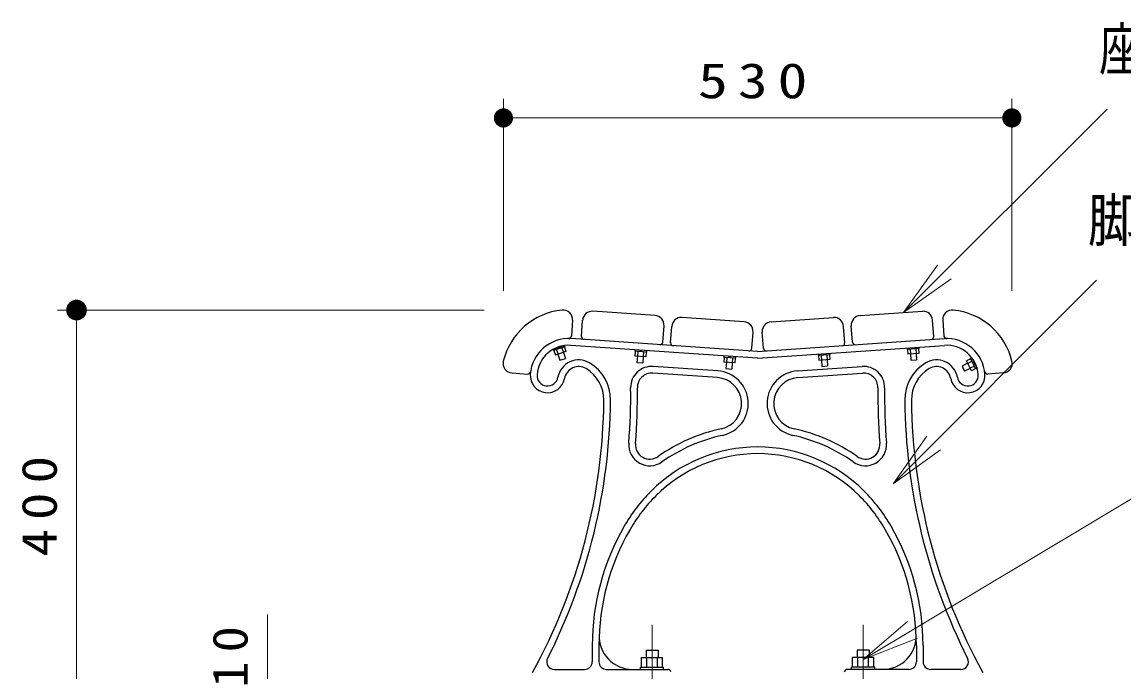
# Model space of a CAD drawing. Units: millimetres on the paper, scale 1:20. Extents: x -365 to 12, y -38 to 257.
# Drawn here: x -135 to -77.6, y 107.2 to 141.1 of the extents above; entities that cross this region are included whole.
import ezdxf

# ---------------------------------------------------------------- set-up
doc = ezdxf.new("R2010")
doc.units = ezdxf.units.MM
doc.linetypes.add('USER2', pattern=[6, 3, -1, 1, -1])
doc.layers.add('1_20', color=3, linetype='Continuous', lineweight=25)
doc.styles.add('ＭＳ ゴシック', font='')
doc.styles.get('ＭＳ ゴシック').set_extended_font_data('MS Gothic')

# ---------------------------------------------------------------- blocks, each defined once
blk = doc.blocks.new('open_arrow')
at = {"color": 0, "linetype": 'Continuous', "lineweight": -2}
blk.add_lwpolyline([(7.5, 1.25), (0, 0), (7.5, -1.25)], dxfattribs=at)
blk = doc.blocks.new('filled_dot')
at = {"color": 0, "linetype": 'Continuous', "lineweight": -2, "const_width": 1.25}
blk.add_lwpolyline([(-0.625, 0, 1), (0.625, 0, 1)], format="xyb", close=True, dxfattribs=at)

msp = doc.modelspace()

# ---------------------------------------------------------------- linework, layer by layer
at = {"layer": '1_20', "color": 7, "lineweight": 13}
for p, q in [((-109.933, 127.072), (-109.933, 137.086)), ((-83.433, 127.072), (-83.433, 137.086)), ((-89.076, 125.939), (-78.469, 136.545)), ((-109.933, 136.086), (-83.433, 136.086)), ((-89.624, 117.021), (-79.018, 127.628)), ((-110.933, 126.072), (-133.183, 126.072)), ((-132.183, 106.086), (-132.183, 126.072)), ((-91.183, 107.861), (-75.675, 117.144)), ((-122.238, 106.086), (-122.238, 110.195))]:
    msp.add_line(p, q, dxfattribs=at)
at = {"layer": '1_20'}
for p, q in [((-102.027, 125.782), (-105.27, 126.007)), ((-91.338, 125.782), (-88.096, 126.007)), ((-106.329, 125.537), (-106.386, 124.726)), ((-105.862, 124.694), (-105.803, 125.542)), ((-101.622, 124.4), (-101.563, 125.248)), ((-101.223, 124.372), (-101.164, 125.22)), ((-97.389, 125.459), (-100.631, 125.685)), ((-95.977, 125.459), (-92.735, 125.685)), ((-92.143, 124.372), (-92.202, 125.22)), ((-91.744, 124.4), (-91.802, 125.248)), ((-87.504, 124.694), (-87.563, 125.542)), ((-87.037, 125.537), (-86.98, 124.726)), ((-96.983, 124.078), (-96.924, 124.926)), ((-96.382, 124.078), (-96.441, 124.926)), ((-107.339, 124.027), (-106.761, 124.221)), ((-106.737, 124.149), (-107.316, 123.956)), ((-107.091, 124.11), (-107.048, 124.045)), ((-106.985, 124.066), (-107.028, 124.131)), ((-106.889, 124.098), (-106.81, 123.861)), ((-106.761, 124.221), (-106.737, 124.149)), ((-106.753, 124.144), (-106.673, 123.907)), ((-96.683, 123.556), (-106.421, 124.232)), ((-96.683, 123.907), (-106.397, 124.581)), ((-96.683, 123.907), (-86.969, 124.581)), ((-96.683, 123.556), (-86.944, 124.232)), ((-88.896, 124.097), (-88.891, 124.022)), ((-88.282, 124.064), (-88.891, 124.022)), ((-88.635, 124.115), (-88.609, 124.041)), ((-88.543, 124.046), (-88.568, 124.119)), ((-88.298, 124.063), (-88.281, 123.814)), ((-88.287, 124.139), (-88.282, 124.064)), ((-107.339, 124.027), (-107.315, 123.956)), ((-107.3, 123.961), (-107.221, 123.724)), ((-106.673, 123.907), (-107.221, 123.724)), ((-107.163, 124.007), (-107.084, 123.77)), ((-107.089, 123.768), (-106.986, 123.46)), ((-106.986, 123.46), (-106.702, 123.555)), ((-106.805, 123.863), (-106.702, 123.555)), ((-103.072, 123.924), (-103.09, 123.675)), ((-102.514, 123.635), (-103.09, 123.675)), ((-102.48, 123.883), (-103.089, 123.926)), ((-103.083, 124), (-103.088, 123.926)), ((-102.951, 123.665), (-102.974, 123.341)), ((-102.928, 123.914), (-102.946, 123.665)), ((-102.822, 123.982), (-102.807, 123.906)), ((-102.741, 123.901), (-102.756, 123.978)), ((-102.652, 123.645), (-102.674, 123.32)), ((-102.64, 123.894), (-102.658, 123.645)), ((-102.496, 123.884), (-102.514, 123.635)), ((-102.475, 123.958), (-102.48, 123.883)), ((-98.433, 123.602), (-98.451, 123.353)), ((-98.444, 123.678), (-98.45, 123.603)), ((-97.841, 123.561), (-98.45, 123.603)), ((-98.289, 123.592), (-98.307, 123.343)), ((-98.183, 123.66), (-98.169, 123.584)), ((-98.102, 123.579), (-98.117, 123.656)), ((-98.001, 123.572), (-98.019, 123.323)), ((-97.857, 123.562), (-97.875, 123.313)), ((-97.836, 123.636), (-97.841, 123.561)), ((-93.535, 123.775), (-93.529, 123.7)), ((-92.921, 123.742), (-93.529, 123.7)), ((-93.513, 123.701), (-93.496, 123.452)), ((-92.92, 123.491), (-93.496, 123.451)), ((-93.369, 123.711), (-93.352, 123.461)), ((-93.274, 123.793), (-93.248, 123.719)), ((-93.182, 123.724), (-93.207, 123.797)), ((-93.081, 123.731), (-93.064, 123.481)), ((-93.058, 123.482), (-93.036, 123.158)), ((-92.937, 123.741), (-92.92, 123.491)), ((-92.926, 123.817), (-92.921, 123.742)), ((-88.874, 124.023), (-88.857, 123.774)), ((-88.281, 123.814), (-88.857, 123.774)), ((-88.73, 124.033), (-88.713, 123.784)), ((-88.719, 123.783), (-88.696, 123.459)), ((-88.442, 124.053), (-88.425, 123.804)), ((-88.419, 123.804), (-88.397, 123.48)), ((-85.575, 123.534), (-85.799, 123.423)), ((-85.515, 123.583), (-85.582, 123.549)), ((-85.31, 123.003), (-85.582, 123.549)), ((-85.515, 123.583), (-85.243, 123.037)), ((-102.974, 123.341), (-102.674, 123.32)), ((-98.754, 122.898), (-102.125, 123.132)), ((-97.875, 123.313), (-98.451, 123.353)), ((-98.312, 123.343), (-98.335, 123.019)), ((-98.335, 123.019), (-98.036, 122.998)), ((-98.013, 123.323), (-98.036, 122.998)), ((-94.612, 122.898), (-91.24, 123.132)), ((-93.357, 123.461), (-93.335, 123.137)), ((-93.335, 123.137), (-93.036, 123.158)), ((-88.696, 123.459), (-88.397, 123.48)), ((-85.737, 123.299), (-86.028, 123.154)), ((-86.028, 123.154), (-85.894, 122.885)), ((-85.603, 123.03), (-85.894, 122.885)), ((-85.541, 122.906), (-85.799, 123.423)), ((-85.51, 123.405), (-85.734, 123.294)), ((-85.382, 123.147), (-85.605, 123.035)), ((-85.317, 123.018), (-85.541, 122.906)), ((-85.398, 123.348), (-85.456, 123.297)), ((-85.427, 123.237), (-85.369, 123.289)), ((-85.243, 123.037), (-85.31, 123.003)), ((-109.486, 122.792), (-108.675, 122.736)), ((-98.778, 122.549), (-102.15, 122.783)), ((-94.587, 122.549), (-91.216, 122.783)), ((-83.879, 122.792), (-84.691, 122.736)), ((-105.305, 108.586), (-105.305, 107.736)), ((-104.955, 108.586), (-104.955, 107.736)), ((-88.411, 108.586), (-88.411, 107.736)), ((-88.061, 108.586), (-88.061, 107.736)), ((-102.5, 108.336), (-102.5, 107.961)), ((-102.5, 108.336), (-101.865, 108.336)), ((-101.865, 108.336), (-101.865, 107.961)), ((-91.5, 108.336), (-91.5, 107.961)), ((-90.865, 108.336), (-91.5, 108.336)), ((-90.865, 108.336), (-90.865, 107.961)), ((-102.783, 107.336), (-102.783, 107.461)), ((-102.783, 107.461), (-101.583, 107.461)), ((-102.731, 107.461), (-102.731, 107.961)), ((-102.731, 107.961), (-101.634, 107.961)), ((-102.457, 107.461), (-102.457, 107.961)), ((-101.909, 107.461), (-101.909, 107.961)), ((-101.634, 107.461), (-101.634, 107.961)), ((-101.583, 107.336), (-101.583, 107.461)), ((-91.783, 107.336), (-91.783, 107.461)), ((-90.583, 107.461), (-91.783, 107.461)), ((-91.731, 107.461), (-91.731, 107.961)), ((-90.634, 107.961), (-91.731, 107.961)), ((-91.457, 107.461), (-91.457, 107.961)), ((-90.909, 107.461), (-90.909, 107.961)), ((-90.634, 107.461), (-90.634, 107.961)), ((-90.583, 107.336), (-90.583, 107.461)), ((-107.271, 107.336), (-105.705, 107.336)), ((-104.555, 107.336), (-101.368, 107.336)), ((-88.811, 107.336), (-91.998, 107.336)), ((-86.095, 107.336), (-87.661, 107.336))]:
    msp.add_line(p, q, dxfattribs=at)
at = {"layer": '1_20', "color": 7, "linetype": 'USER2', "lineweight": 13}
for p, q in [((-102.183, 109.658), (-102.183, 99.371)), ((-91.183, 109.658), (-91.183, 99.371))]:
    msp.add_line(p, q, dxfattribs=at)
at = {"layer": '1_20'}
for centre, radius, start, end in [((-106.536, 122.586), 3.5, 95.59378, 166.40566), ((-106.828, 125.572), 0.5, 355.99979, 95.59378), ((-105.304, 125.508), 0.5, 86.02862, 176.02862), ((-102.062, 125.283), 0.5, 356.02862, 86.02862), ((-91.304, 125.283), 0.5, 93.97138, 183.97138), ((-88.061, 125.508), 0.5, 3.97138, 93.97138), ((-86.538, 125.572), 0.5, 84.40618, 184.00017), ((-86.83, 122.586), 3.5, 13.5943, 84.40618), ((-100.665, 125.186), 0.5, 86.02862, 176.02862), ((-97.423, 124.961), 0.5, 356.02862, 86.02862), ((-95.943, 124.961), 0.5, 93.97138, 183.97138), ((-92.7, 125.186), 0.5, 3.97138, 93.97138), ((-106.536, 124.736), 0.15, 270.00029, 355.99962), ((-105.712, 124.684), 0.15, 176.02885, 266.02866), ((-87.653, 124.684), 0.15, 273.97134, 3.97115), ((-86.83, 124.736), 0.15, 184.00037, 269.99969), ((-106.536, 122.586), 2, 86.02862, 175.99899), ((-106.536, 122.586), 1.65, 86.02862, 175.99899), ((-101.772, 124.411), 0.15, 266.02862, 356.02883), ((-101.073, 124.362), 0.15, 176.02885, 266.02866), ((-97.133, 124.088), 0.15, 266.02862, 356.02883), ((-96.233, 124.088), 0.15, 183.97117, 273.97138), ((-92.292, 124.362), 0.15, 273.97134, 3.97115), ((-91.594, 124.411), 0.15, 183.97117, 273.97138), ((-86.83, 122.586), 2, 4.00098, 93.97134), ((-86.83, 122.586), 1.65, 4.00098, 93.97134), ((-109.452, 123.291), 0.5, 166.40565, 265.99967), ((-106.008, 122.376), 1.1, 58.99994, 169.99909), ((-106.008, 122.376), 0.75, 58.99994, 169.99909), ((-106.6, 121.391), 1.9, 359.49495, 58.99993), ((-106.6, 121.391), 2.25, 359.49495, 58.99993), ((-102.202, 122.035), 1.1, 86.02862, 180.69869), ((-91.164, 122.035), 1.1, 359.30127, 93.97134), ((-86.766, 121.391), 2.25, 121.00002, 180.50502), ((-86.766, 121.391), 1.9, 121.00002, 180.50502), ((-87.358, 122.376), 1.1, 10.00087, 121.00002), ((-87.358, 122.376), 0.75, 10.00087, 121.00002), ((-83.914, 123.291), 0.5, 274.0003, 13.59432), ((-108.665, 122.885), 0.15, 265.99958, 351.999), ((-107.633, 122.663), 0.9, 175.99898, 349.99897), ((-107.633, 122.663), 0.55, 175.99898, 349.99897), ((-102.202, 122.035), 0.75, 86.02862, 180.69869), ((-98.872, 121.202), 1.35, 282.21011, 86.02862), ((-98.872, 121.202), 1.7, 282.21011, 86.02862), ((-94.494, 121.202), 1.7, 93.97135, 257.78986), ((-94.494, 121.202), 1.35, 93.97135, 257.78986), ((-91.164, 122.035), 0.75, 359.30127, 93.97134), ((-85.733, 122.663), 0.9, 190.00099, 4.00099), ((-85.733, 122.663), 0.55, 190.00099, 4.00099), ((-84.701, 122.885), 0.15, 188.00099, 274.00041), ((-134.699, 121.638), 31.4, 355.4394, 0.69879), ((-134.699, 121.638), 31.75, 355.4394, 0.69879), ((-58.667, 121.638), 31.75, 179.30118, 184.56056), ((-58.667, 121.638), 31.4, 179.30118, 184.56056), ((-134.699, 121.638), 30, 331.18529, 359.49493), ((-134.699, 121.638), 30.35, 333.12134, 359.49493), ((-58.667, 121.638), 30.35, 180.50505, 206.87863), ((-58.667, 121.638), 30, 180.50505, 208.81469), ((-96.683, 111.086), 9, 102.21013, 125.1922), ((-96.683, 111.086), 8.65, 102.21013, 125.1922), ((-96.683, 111.086), 8.65, 54.80776, 77.78983), ((-96.683, 111.086), 9, 54.80776, 77.78983), ((-102.302, 119.054), 1.1, 175.43942, 305.19217), ((-102.302, 119.054), 0.75, 175.43942, 305.19217), ((-96.683, 111.086), 7.85, 44.99996, 135), ((-91.064, 119.054), 1.1, 234.8078, 4.56054), ((-91.064, 119.054), 0.75, 234.8078, 4.56054), ((-96.683, 111.086), 7.5, 44.99996, 135), ((-95.983, 110.386), 8.84, 135.00001, 150.00008), ((-97.383, 110.386), 8.84, 29.99988, 44.99995), ((-95.983, 110.386), 8.49, 135.00001, 150.00008), ((-97.383, 110.386), 8.49, 29.99988, 44.99995), ((-92.865, 108.586), 12.44, 150.00009, 179.99996), ((-92.865, 108.586), 12.09, 150.00009, 179.99996), ((-100.501, 108.586), 12.09, 0, 29.99987), ((-100.501, 108.586), 12.44, 0, 29.99987), ((-103.193, 109.086), 1.75, 177.22835, 270), ((-90.173, 109.086), 1.75, 269.99996, 2.77161), ((-107.271, 107.736), 0.4, 153.12137, 270), ((-105.705, 107.736), 0.4, 270.00002, 0), ((-104.555, 107.736), 0.4, 179.99998, 270.00002), ((-88.811, 107.736), 0.4, 269.99996, 0), ((-87.661, 107.736), 0.4, 179.99996, 269.99995), ((-86.095, 107.736), 0.4, 269.99996, 26.8786), ((-101.368, 107.161), 0.175, 15.00001, 89.99998), ((-91.998, 107.161), 0.175, 89.99998, 164.99995)]:
    msp.add_arc(centre, radius, start, end, dxfattribs=at)

# ---------------------------------------------------------------- block references
at = {"layer": '1_20', "color": 7, "lineweight": 13, "xscale": 0.4, "yscale": 0.4}
msp.add_blockref('filled_dot', (-109.933, 136.086), dxfattribs=at)
at = {"layer": '1_20', "color": 7, "lineweight": 13}
for name, p, xscale, yscale, rotation in [('filled_dot', (-83.433, 136.086), 0.4, 0.4, 180), ('open_arrow', (-89.076, 125.939), 0.4, 0.4, 45), ('filled_dot', (-132.183, 126.072), 0.431, 0.431, 270), ('open_arrow', (-89.624, 117.021), 0.4, 0.4, 45), ('open_arrow', (-91.183, 107.861), 0.4, 0.4, 30.9)]:
    msp.add_blockref(name, p, dxfattribs=dict(at, xscale=xscale, yscale=yscale, rotation=rotation))

# ---------------------------------------------------------------- texts
at = {"layer": '1_20', "color": 7, "style": 'ＭＳ ゴシック'}
for s, insert, char_height, attachment_point in [('\\T1.53;\\W0.75;座板：ヒノキ\u300030t', (-78.884, 139.545), 2.199, 4), ('\\T1.33;\\W1.25;530', (-96.683, 137.086), 1.833, 8), ('\\T1.5;\\W0.9;脚：鋳鉄\u3000FC\\~200', (-79.474, 130.628), 2.199, 4)]:
    msp.add_mtext(s, dxfattribs=dict(at, insert=insert, char_height=char_height, attachment_point=attachment_point))
at = {"layer": '1_20', "color": 7, "char_height": 1.833, "attachment_point": 8, "rotation": 90, "style": 'ＭＳ ゴシック'}
for s, insert in [('\\T1.33;\\W1.15;400', (-133.183, 116.079)), ('\\T1.34;\\W1.1;10', (-123.238, 108.226))]:
    msp.add_mtext(s, dxfattribs=dict(at, insert=insert))

doc.saveas('drawing.dxf')
